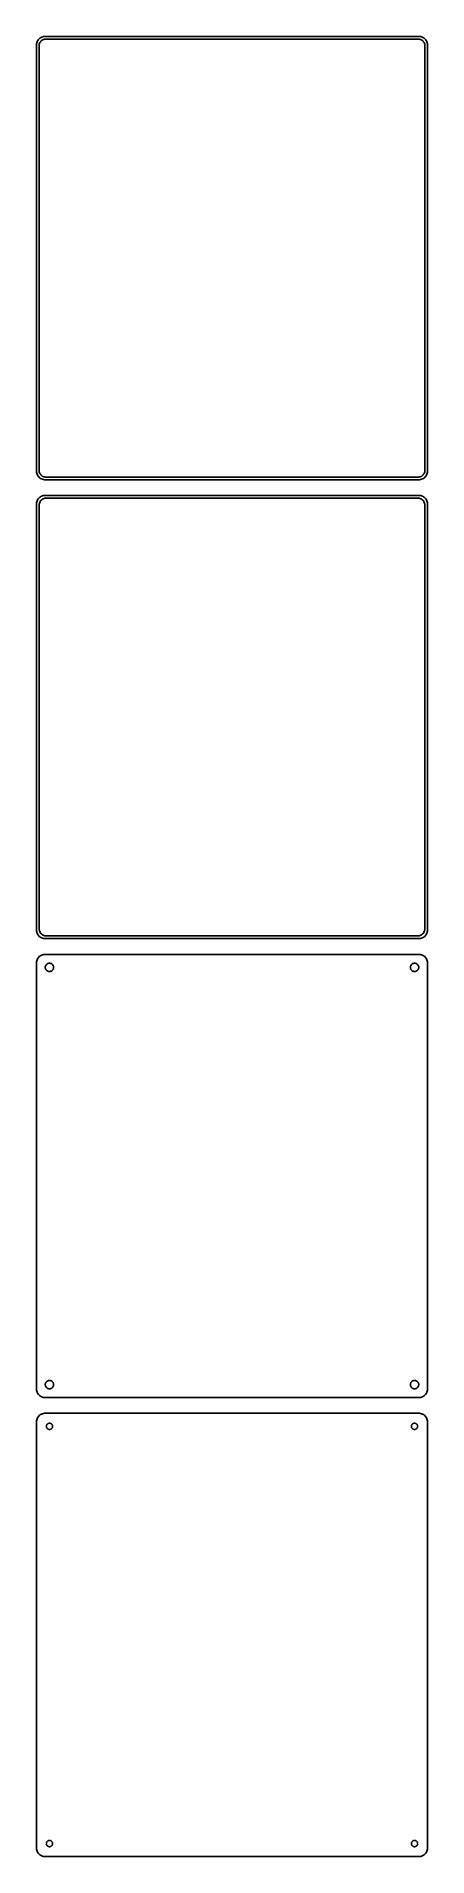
# Model space of a CAD drawing. Header units: metres. Extents: x -112 to 112, y 665 to 1711.
import ezdxf

# ---------------------------------------------------------------- set-up
doc = ezdxf.new("R2010")
doc.units = ezdxf.units.M

msp = doc.modelspace()

# ---------------------------------------------------------------- linework, layer by layer
for p, q in [((-112.461, 1707.13), (-112.5, 1706.5)), ((-112.343, 1707.74), (-112.461, 1707.13)), ((-112.149, 1708.34), (-112.343, 1707.74)), ((-111.882, 1708.91), (-112.149, 1708.34)), ((-111.545, 1709.44), (-111.882, 1708.91)), ((-111.145, 1709.92), (-111.545, 1709.44)), ((-110.687, 1710.35), (-111.145, 1709.92)), ((-110.968, 1706.5), (-110.874, 1706.99)), ((-110.874, 1706.99), (-110.719, 1707.47)), ((-110.719, 1707.47), (-110.505, 1707.93)), ((-110.179, 1710.72), (-110.687, 1710.35)), ((-110.505, 1707.93), (-110.236, 1708.35)), ((-110.236, 1708.35), (-109.916, 1708.74)), ((-109.629, 1711.02), (-110.179, 1710.72)), ((-109.916, 1708.74), (-109.55, 1709.08)), ((-109.045, 1711.26), (-109.629, 1711.02)), ((-109.55, 1709.08), (-109.143, 1709.38)), ((-109.143, 1709.38), (-108.703, 1709.62)), ((-108.437, 1711.41), (-109.045, 1711.26)), ((-108.703, 1709.62), (-108.236, 1709.8)), ((-107.814, 1711.49), (-108.437, 1711.41)), ((-108.236, 1709.8), (-107.75, 1709.93)), ((107.814, 1711.49), (-107.814, 1711.49)), ((-107.75, 1709.93), (-107.251, 1709.99)), ((-107.251, 1709.99), (107.251, 1709.99)), ((107.251, 1709.99), (107.75, 1709.93)), ((107.75, 1709.93), (108.236, 1709.8)), ((108.437, 1711.41), (107.814, 1711.49)), ((108.236, 1709.8), (108.703, 1709.62)), ((109.045, 1711.26), (108.437, 1711.41)), ((108.703, 1709.62), (109.143, 1709.38)), ((109.629, 1711.02), (109.045, 1711.26)), ((109.143, 1709.38), (109.55, 1709.08)), ((109.55, 1709.08), (109.916, 1708.74)), ((110.179, 1710.72), (109.629, 1711.02)), ((109.916, 1708.74), (110.236, 1708.35)), ((110.687, 1710.35), (110.179, 1710.72)), ((110.236, 1708.35), (110.505, 1707.93)), ((110.505, 1707.93), (110.719, 1707.47)), ((111.145, 1709.92), (110.687, 1710.35)), ((110.719, 1707.47), (110.874, 1706.99)), ((110.874, 1706.99), (110.968, 1706.5)), ((111.545, 1709.44), (111.145, 1709.92)), ((111.882, 1708.91), (111.545, 1709.44)), ((112.149, 1708.34), (111.882, 1708.91)), ((112.343, 1707.74), (112.149, 1708.34)), ((112.461, 1707.13), (112.343, 1707.74)), ((112.5, 1706.5), (112.461, 1707.13)), ((-112.5, 1706.5), (-112.5, 1461.5)), ((-111, 1706), (-110.968, 1706.5)), ((-111, 1462), (-111, 1706)), ((110.968, 1706.5), (111, 1706)), ((111, 1706), (111, 1462)), ((112.5, 1461.5), (112.5, 1706.5)), ((-112.5, 1461.5), (-112.461, 1460.87)), ((-112.461, 1460.87), (-112.343, 1460.26)), ((-112.343, 1460.26), (-112.149, 1459.66)), ((-112.149, 1459.66), (-111.882, 1459.09)), ((-111.882, 1459.09), (-111.545, 1458.56)), ((-111.545, 1458.56), (-111.145, 1458.08)), ((-111.145, 1458.08), (-110.687, 1457.65)), ((-110.968, 1461.5), (-111, 1462)), ((-110.874, 1461.01), (-110.968, 1461.5)), ((-110.719, 1460.53), (-110.874, 1461.01)), ((-110.505, 1460.07), (-110.719, 1460.53)), ((-110.687, 1457.65), (-110.179, 1457.28)), ((-110.236, 1459.65), (-110.505, 1460.07)), ((-109.916, 1459.26), (-110.236, 1459.65)), ((-110.179, 1457.28), (-109.629, 1456.98)), ((-109.55, 1458.92), (-109.916, 1459.26)), ((-109.629, 1456.98), (-109.045, 1456.74)), ((-109.143, 1458.62), (-109.55, 1458.92)), ((-108.703, 1458.38), (-109.143, 1458.62)), ((-109.045, 1456.74), (-108.437, 1456.59)), ((-108.236, 1458.2), (-108.703, 1458.38)), ((-108.437, 1456.59), (-107.814, 1456.51)), ((-107.75, 1458.07), (-108.236, 1458.2)), ((-107.814, 1456.51), (107.814, 1456.51)), ((-107.251, 1458.01), (-107.75, 1458.07)), ((107.251, 1458.01), (-107.251, 1458.01)), ((107.75, 1458.07), (107.251, 1458.01)), ((108.236, 1458.2), (107.75, 1458.07)), ((107.814, 1456.51), (108.437, 1456.59)), ((108.703, 1458.38), (108.236, 1458.2)), ((108.437, 1456.59), (109.045, 1456.74)), ((109.143, 1458.62), (108.703, 1458.38)), ((109.045, 1456.74), (109.629, 1456.98)), ((109.55, 1458.92), (109.143, 1458.62)), ((109.916, 1459.26), (109.55, 1458.92)), ((109.629, 1456.98), (110.179, 1457.28)), ((110.236, 1459.65), (109.916, 1459.26)), ((110.179, 1457.28), (110.687, 1457.65)), ((110.505, 1460.07), (110.236, 1459.65)), ((110.719, 1460.53), (110.505, 1460.07)), ((110.687, 1457.65), (111.145, 1458.08)), ((110.874, 1461.01), (110.719, 1460.53)), ((110.968, 1461.5), (110.874, 1461.01)), ((111, 1462), (110.968, 1461.5)), ((111.145, 1458.08), (111.545, 1458.56)), ((111.545, 1458.56), (111.882, 1459.09)), ((111.882, 1459.09), (112.149, 1459.66)), ((112.149, 1459.66), (112.343, 1460.26)), ((112.343, 1460.26), (112.461, 1460.87)), ((112.461, 1460.87), (112.5, 1461.5)), ((-111.882, 1444.91), (-112.149, 1444.34)), ((-111.545, 1445.44), (-111.882, 1444.91)), ((-111.145, 1445.92), (-111.545, 1445.44)), ((-110.687, 1446.35), (-111.145, 1445.92)), ((-110.179, 1446.72), (-110.687, 1446.35)), ((-109.629, 1447.02), (-110.179, 1446.72)), ((-109.823, 1444.65), (-109.469, 1444.98)), ((-109.045, 1447.26), (-109.629, 1447.02)), ((-109.469, 1444.98), (-109.075, 1445.27)), ((-109.075, 1445.27), (-108.649, 1445.5)), ((-108.437, 1447.41), (-109.045, 1447.26)), ((-108.649, 1445.5), (-108.197, 1445.68)), ((-107.814, 1447.49), (-108.437, 1447.41)), ((-108.197, 1445.68), (-107.726, 1445.8)), ((107.814, 1447.49), (-107.814, 1447.49)), ((-107.726, 1445.8), (-107.243, 1445.86)), ((-107.243, 1445.86), (107.243, 1445.86)), ((107.243, 1445.86), (107.726, 1445.8)), ((107.726, 1445.8), (108.197, 1445.68)), ((108.437, 1447.41), (107.814, 1447.49)), ((108.197, 1445.68), (108.649, 1445.5)), ((109.045, 1447.26), (108.437, 1447.41)), ((108.649, 1445.5), (109.075, 1445.27)), ((109.629, 1447.02), (109.045, 1447.26)), ((109.075, 1445.27), (109.469, 1444.98)), ((109.469, 1444.98), (109.823, 1444.65)), ((110.179, 1446.72), (109.629, 1447.02)), ((110.687, 1446.35), (110.179, 1446.72)), ((111.145, 1445.92), (110.687, 1446.35)), ((111.545, 1445.44), (111.145, 1445.92)), ((111.882, 1444.91), (111.545, 1445.44)), ((112.149, 1444.34), (111.882, 1444.91)), ((-112.461, 1443.13), (-112.5, 1442.5)), ((-112.5, 1442.5), (-112.5, 1197.5)), ((-112.343, 1443.74), (-112.461, 1443.13)), ((-112.149, 1444.34), (-112.343, 1443.74)), ((-110.873, 1442), (-110.842, 1442.49)), ((-110.873, 1198), (-110.873, 1442)), ((-110.842, 1442.49), (-110.751, 1442.96)), ((-110.751, 1442.96), (-110.601, 1443.43)), ((-110.601, 1443.43), (-110.394, 1443.87)), ((-110.394, 1443.87), (-110.133, 1444.28)), ((-110.133, 1444.28), (-109.823, 1444.65)), ((109.823, 1444.65), (110.133, 1444.28)), ((110.133, 1444.28), (110.394, 1443.87)), ((110.394, 1443.87), (110.601, 1443.43)), ((110.601, 1443.43), (110.751, 1442.96)), ((110.751, 1442.96), (110.842, 1442.49)), ((110.842, 1442.49), (110.873, 1442)), ((110.873, 1442), (110.873, 1198)), ((112.343, 1443.74), (112.149, 1444.34)), ((112.461, 1443.13), (112.343, 1443.74)), ((112.5, 1442.5), (112.461, 1443.13)), ((112.5, 1197.5), (112.5, 1442.5)), ((-112.5, 1197.5), (-112.461, 1196.87)), ((-112.461, 1196.87), (-112.343, 1196.26)), ((-112.343, 1196.26), (-112.149, 1195.66)), ((-112.149, 1195.66), (-111.882, 1195.09)), ((-111.882, 1195.09), (-111.545, 1194.56)), ((-111.545, 1194.56), (-111.145, 1194.08)), ((-111.145, 1194.08), (-110.687, 1193.65)), ((-110.842, 1197.51), (-110.873, 1198)), ((-110.751, 1197.04), (-110.842, 1197.51)), ((-110.601, 1196.57), (-110.751, 1197.04)), ((-110.687, 1193.65), (-110.179, 1193.28)), ((-110.394, 1196.13), (-110.601, 1196.57)), ((-110.133, 1195.72), (-110.394, 1196.13)), ((-109.823, 1195.35), (-110.133, 1195.72)), ((-109.469, 1195.02), (-109.823, 1195.35)), ((-109.075, 1194.73), (-109.469, 1195.02)), ((-108.649, 1194.5), (-109.075, 1194.73)), ((-108.197, 1194.32), (-108.649, 1194.5)), ((-107.726, 1194.2), (-108.197, 1194.32)), ((-107.243, 1194.14), (-107.726, 1194.2)), ((107.243, 1194.14), (-107.243, 1194.14)), ((107.726, 1194.2), (107.243, 1194.14)), ((108.197, 1194.32), (107.726, 1194.2)), ((108.649, 1194.5), (108.197, 1194.32)), ((109.075, 1194.73), (108.649, 1194.5)), ((109.469, 1195.02), (109.075, 1194.73)), ((109.823, 1195.35), (109.469, 1195.02)), ((110.133, 1195.72), (109.823, 1195.35)), ((110.394, 1196.13), (110.133, 1195.72)), ((110.179, 1193.28), (110.687, 1193.65)), ((110.601, 1196.57), (110.394, 1196.13)), ((110.751, 1197.04), (110.601, 1196.57)), ((110.687, 1193.65), (111.145, 1194.08)), ((110.842, 1197.51), (110.751, 1197.04)), ((110.873, 1198), (110.842, 1197.51)), ((111.145, 1194.08), (111.545, 1194.56)), ((111.545, 1194.56), (111.882, 1195.09)), ((111.882, 1195.09), (112.149, 1195.66)), ((112.149, 1195.66), (112.343, 1196.26)), ((112.343, 1196.26), (112.461, 1196.87)), ((112.461, 1196.87), (112.5, 1197.5)), ((-110.179, 1193.28), (-109.629, 1192.98)), ((-109.629, 1192.98), (-109.045, 1192.74)), ((-109.045, 1183.26), (-109.629, 1183.02)), ((-109.045, 1192.74), (-108.437, 1192.59)), ((-108.437, 1183.41), (-109.045, 1183.26)), ((-108.437, 1192.59), (-107.814, 1192.51)), ((-107.814, 1183.49), (-108.437, 1183.41)), ((-107.814, 1192.51), (107.814, 1192.51)), ((107.814, 1183.49), (-107.814, 1183.49)), ((107.814, 1192.51), (108.437, 1192.59)), ((108.437, 1183.41), (107.814, 1183.49)), ((108.437, 1192.59), (109.045, 1192.74)), ((109.045, 1183.26), (108.437, 1183.41)), ((109.045, 1192.74), (109.629, 1192.98)), ((109.629, 1183.02), (109.045, 1183.26)), ((109.629, 1192.98), (110.179, 1193.28)), ((-112.461, 1179.13), (-112.5, 1178.5)), ((-112.5, 1178.5), (-112.5, 933.5)), ((-112.343, 1179.74), (-112.461, 1179.13)), ((-112.149, 1180.34), (-112.343, 1179.74)), ((-111.882, 1180.91), (-112.149, 1180.34)), ((-111.545, 1181.44), (-111.882, 1180.91)), ((-111.145, 1181.92), (-111.545, 1181.44)), ((-110.687, 1182.35), (-111.145, 1181.92)), ((-110.179, 1182.72), (-110.687, 1182.35)), ((-109.629, 1183.02), (-110.179, 1182.72)), ((-107.4, 1176), (-107.381, 1176.3)), ((-107.381, 1175.7), (-107.4, 1176)), ((-107.381, 1176.3), (-107.325, 1176.6)), ((-107.325, 1175.4), (-107.381, 1175.7)), ((-107.325, 1176.6), (-107.231, 1176.88)), ((-107.231, 1175.12), (-107.325, 1175.4)), ((-107.231, 1176.88), (-107.103, 1177.16)), ((-107.103, 1174.84), (-107.231, 1175.12)), ((-107.103, 1177.16), (-106.942, 1177.41)), ((-106.942, 1174.59), (-107.103, 1174.84)), ((-106.942, 1177.41), (-106.75, 1177.64)), ((-106.75, 1174.36), (-106.942, 1174.59)), ((-106.75, 1177.64), (-106.53, 1177.85)), ((-106.53, 1174.15), (-106.75, 1174.36)), ((-106.53, 1177.85), (-106.286, 1178.03)), ((-106.286, 1173.97), (-106.53, 1174.15)), ((-106.286, 1178.03), (-106.022, 1178.17)), ((-106.022, 1173.83), (-106.286, 1173.97)), ((-106.022, 1178.17), (-105.742, 1178.28)), ((-105.742, 1173.72), (-106.022, 1173.83)), ((-105.742, 1178.28), (-105.45, 1178.36)), ((-105.45, 1173.64), (-105.742, 1173.72)), ((-105.45, 1178.36), (-105.151, 1178.4)), ((-105.151, 1173.6), (-105.45, 1173.64)), ((-105.151, 1178.4), (-104.849, 1178.4)), ((-104.849, 1173.6), (-105.151, 1173.6)), ((-104.849, 1178.4), (-104.55, 1178.36)), ((-104.55, 1173.64), (-104.849, 1173.6)), ((-104.55, 1178.36), (-104.258, 1178.28)), ((-104.258, 1173.72), (-104.55, 1173.64)), ((-104.258, 1178.28), (-103.978, 1178.17)), ((-103.978, 1173.83), (-104.258, 1173.72)), ((-103.978, 1178.17), (-103.714, 1178.03)), ((-103.714, 1173.97), (-103.978, 1173.83)), ((-103.714, 1178.03), (-103.47, 1177.85)), ((-103.47, 1174.15), (-103.714, 1173.97)), ((-103.47, 1177.85), (-103.25, 1177.64)), ((-103.25, 1174.36), (-103.47, 1174.15)), ((-103.25, 1177.64), (-103.058, 1177.41)), ((-103.058, 1174.59), (-103.25, 1174.36)), ((-103.058, 1177.41), (-102.897, 1177.16)), ((-102.897, 1174.84), (-103.058, 1174.59)), ((-102.897, 1177.16), (-102.769, 1176.88)), ((-102.769, 1175.12), (-102.897, 1174.84)), ((-102.769, 1176.88), (-102.675, 1176.6)), ((-102.675, 1175.4), (-102.769, 1175.12)), ((-102.675, 1176.6), (-102.619, 1176.3)), ((-102.619, 1175.7), (-102.675, 1175.4)), ((-102.619, 1176.3), (-102.6, 1176)), ((-102.6, 1176), (-102.619, 1175.7)), ((102.6, 1176), (102.619, 1176.3)), ((102.619, 1175.7), (102.6, 1176)), ((102.619, 1176.3), (102.675, 1176.6)), ((102.675, 1175.4), (102.619, 1175.7)), ((102.675, 1176.6), (102.769, 1176.88)), ((102.769, 1175.12), (102.675, 1175.4)), ((102.769, 1176.88), (102.897, 1177.16)), ((102.897, 1174.84), (102.769, 1175.12)), ((102.897, 1177.16), (103.058, 1177.41)), ((103.058, 1174.59), (102.897, 1174.84)), ((103.058, 1177.41), (103.25, 1177.64)), ((103.25, 1174.36), (103.058, 1174.59)), ((103.25, 1177.64), (103.47, 1177.85)), ((103.47, 1174.15), (103.25, 1174.36)), ((103.47, 1177.85), (103.714, 1178.03)), ((103.714, 1173.97), (103.47, 1174.15)), ((103.714, 1178.03), (103.978, 1178.17)), ((103.978, 1173.83), (103.714, 1173.97)), ((103.978, 1178.17), (104.258, 1178.28)), ((104.258, 1173.72), (103.978, 1173.83)), ((104.258, 1178.28), (104.55, 1178.36)), ((104.55, 1173.64), (104.258, 1173.72)), ((104.55, 1178.36), (104.849, 1178.4)), ((104.849, 1173.6), (104.55, 1173.64)), ((104.849, 1178.4), (105.151, 1178.4)), ((105.151, 1173.6), (104.849, 1173.6)), ((105.151, 1178.4), (105.45, 1178.36)), ((105.45, 1173.64), (105.151, 1173.6)), ((105.45, 1178.36), (105.742, 1178.28)), ((105.742, 1173.72), (105.45, 1173.64)), ((105.742, 1178.28), (106.022, 1178.17)), ((106.022, 1173.83), (105.742, 1173.72)), ((106.022, 1178.17), (106.286, 1178.03)), ((106.286, 1173.97), (106.022, 1173.83)), ((106.286, 1178.03), (106.53, 1177.85)), ((106.53, 1174.15), (106.286, 1173.97)), ((106.53, 1177.85), (106.75, 1177.64)), ((106.75, 1174.36), (106.53, 1174.15)), ((106.75, 1177.64), (106.942, 1177.41)), ((106.942, 1174.59), (106.75, 1174.36)), ((106.942, 1177.41), (107.103, 1177.16)), ((107.103, 1174.84), (106.942, 1174.59)), ((107.103, 1177.16), (107.231, 1176.88)), ((107.231, 1175.12), (107.103, 1174.84)), ((107.231, 1176.88), (107.325, 1176.6)), ((107.325, 1175.4), (107.231, 1175.12)), ((107.325, 1176.6), (107.381, 1176.3)), ((107.381, 1175.7), (107.325, 1175.4)), ((107.381, 1176.3), (107.4, 1176)), ((107.4, 1176), (107.381, 1175.7)), ((110.179, 1182.72), (109.629, 1183.02)), ((110.687, 1182.35), (110.179, 1182.72)), ((111.145, 1181.92), (110.687, 1182.35)), ((111.545, 1181.44), (111.145, 1181.92)), ((111.882, 1180.91), (111.545, 1181.44)), ((112.149, 1180.34), (111.882, 1180.91)), ((112.343, 1179.74), (112.149, 1180.34)), ((112.461, 1179.13), (112.343, 1179.74)), ((112.5, 1178.5), (112.461, 1179.13)), ((112.5, 933.5), (112.5, 1178.5)), ((-112.5, 933.5), (-112.461, 932.873)), ((-112.461, 932.873), (-112.343, 932.257)), ((-112.343, 932.257), (-112.149, 931.659)), ((-107.4, 936), (-107.381, 936.301)), ((-107.381, 935.699), (-107.4, 936)), ((-107.381, 936.301), (-107.325, 936.597)), ((-107.325, 935.403), (-107.381, 935.699)), ((-107.325, 936.597), (-107.231, 936.883)), ((-107.231, 935.117), (-107.325, 935.403)), ((-107.231, 936.883), (-107.103, 937.156)), ((-107.103, 934.844), (-107.231, 935.117)), ((-107.103, 937.156), (-106.942, 937.411)), ((-106.942, 934.589), (-107.103, 934.844)), ((-106.942, 937.411), (-106.75, 937.643)), ((-106.75, 934.357), (-106.942, 934.589)), ((-106.75, 937.643), (-106.53, 937.849)), ((-106.53, 934.151), (-106.75, 934.357)), ((-106.53, 937.849), (-106.286, 938.026)), ((-106.286, 933.974), (-106.53, 934.151)), ((-106.286, 938.026), (-106.022, 938.172)), ((-106.022, 933.828), (-106.286, 933.974)), ((-106.022, 938.172), (-105.742, 938.283)), ((-105.742, 933.717), (-106.022, 933.828)), ((-105.742, 938.283), (-105.45, 938.357)), ((-105.45, 933.643), (-105.742, 933.717)), ((-105.45, 938.357), (-105.151, 938.395)), ((-105.151, 933.605), (-105.45, 933.643)), ((-105.151, 938.395), (-104.849, 938.395)), ((-104.849, 933.605), (-105.151, 933.605)), ((-104.849, 938.395), (-104.55, 938.357)), ((-104.55, 933.643), (-104.849, 933.605)), ((-104.55, 938.357), (-104.258, 938.283)), ((-104.258, 933.717), (-104.55, 933.643)), ((-104.258, 938.283), (-103.978, 938.172)), ((-103.978, 933.828), (-104.258, 933.717)), ((-103.978, 938.172), (-103.714, 938.026)), ((-103.714, 933.974), (-103.978, 933.828)), ((-103.714, 938.026), (-103.47, 937.849)), ((-103.47, 934.151), (-103.714, 933.974)), ((-103.47, 937.849), (-103.25, 937.643)), ((-103.25, 934.357), (-103.47, 934.151)), ((-103.25, 937.643), (-103.058, 937.411)), ((-103.058, 934.589), (-103.25, 934.357)), ((-103.058, 937.411), (-102.897, 937.156)), ((-102.897, 934.844), (-103.058, 934.589)), ((-102.897, 937.156), (-102.769, 936.883)), ((-102.769, 935.117), (-102.897, 934.844)), ((-102.769, 936.883), (-102.675, 936.597)), ((-102.675, 935.403), (-102.769, 935.117)), ((-102.675, 936.597), (-102.619, 936.301)), ((-102.619, 935.699), (-102.675, 935.403)), ((-102.619, 936.301), (-102.6, 936)), ((-102.6, 936), (-102.619, 935.699)), ((102.6, 936), (102.619, 936.301)), ((102.619, 935.699), (102.6, 936)), ((102.619, 936.301), (102.675, 936.597)), ((102.675, 935.403), (102.619, 935.699)), ((102.675, 936.597), (102.769, 936.883)), ((102.769, 935.117), (102.675, 935.403)), ((102.769, 936.883), (102.897, 937.156)), ((102.897, 934.844), (102.769, 935.117)), ((102.897, 937.156), (103.058, 937.411)), ((103.058, 934.589), (102.897, 934.844)), ((103.058, 937.411), (103.25, 937.643)), ((103.25, 934.357), (103.058, 934.589)), ((103.25, 937.643), (103.47, 937.849)), ((103.47, 934.151), (103.25, 934.357)), ((103.47, 937.849), (103.714, 938.026)), ((103.714, 933.974), (103.47, 934.151)), ((103.714, 938.026), (103.978, 938.172)), ((103.978, 933.828), (103.714, 933.974)), ((103.978, 938.172), (104.258, 938.283)), ((104.258, 933.717), (103.978, 933.828)), ((104.258, 938.283), (104.55, 938.357)), ((104.55, 933.643), (104.258, 933.717)), ((104.55, 938.357), (104.849, 938.395)), ((104.849, 933.605), (104.55, 933.643)), ((104.849, 938.395), (105.151, 938.395)), ((105.151, 933.605), (104.849, 933.605)), ((105.151, 938.395), (105.45, 938.357)), ((105.45, 933.643), (105.151, 933.605)), ((105.45, 938.357), (105.742, 938.283)), ((105.742, 933.717), (105.45, 933.643)), ((105.742, 938.283), (106.022, 938.172)), ((106.022, 933.828), (105.742, 933.717)), ((106.022, 938.172), (106.286, 938.026)), ((106.286, 933.974), (106.022, 933.828)), ((106.286, 938.026), (106.53, 937.849)), ((106.53, 934.151), (106.286, 933.974)), ((106.53, 937.849), (106.75, 937.643)), ((106.75, 934.357), (106.53, 934.151)), ((106.75, 937.643), (106.942, 937.411)), ((106.942, 934.589), (106.75, 934.357)), ((106.942, 937.411), (107.103, 937.156)), ((107.103, 934.844), (106.942, 934.589)), ((107.103, 937.156), (107.231, 936.883)), ((107.231, 935.117), (107.103, 934.844)), ((107.231, 936.883), (107.325, 936.597)), ((107.325, 935.403), (107.231, 935.117)), ((107.325, 936.597), (107.381, 936.301)), ((107.381, 935.699), (107.325, 935.403)), ((107.381, 936.301), (107.4, 936)), ((107.4, 936), (107.381, 935.699)), ((112.149, 931.659), (112.343, 932.257)), ((112.343, 932.257), (112.461, 932.873)), ((112.461, 932.873), (112.5, 933.5)), ((-112.149, 931.659), (-111.882, 931.091)), ((-111.882, 931.091), (-111.545, 930.561)), ((-111.545, 930.561), (-111.145, 930.077)), ((-111.145, 930.077), (-110.687, 929.647)), ((-110.687, 929.647), (-110.179, 929.278)), ((-110.179, 929.278), (-109.629, 928.976)), ((-109.629, 928.976), (-109.045, 928.745)), ((-109.045, 928.745), (-108.437, 928.589)), ((-108.437, 928.589), (-107.814, 928.51)), ((-107.814, 928.51), (107.814, 928.51)), ((107.814, 928.51), (108.437, 928.589)), ((108.437, 928.589), (109.045, 928.745)), ((109.045, 928.745), (109.629, 928.976)), ((109.629, 928.976), (110.179, 929.278)), ((110.179, 929.278), (110.687, 929.647)), ((110.687, 929.647), (111.145, 930.077)), ((111.145, 930.077), (111.545, 930.561)), ((111.545, 930.561), (111.882, 931.091)), ((111.882, 931.091), (112.149, 931.659)), ((-112.461, 915.127), (-112.5, 914.5)), ((-112.5, 914.5), (-112.5, 669.5)), ((-112.343, 915.743), (-112.461, 915.127)), ((-112.149, 916.341), (-112.343, 915.743)), ((-111.882, 916.909), (-112.149, 916.341)), ((-111.545, 917.439), (-111.882, 916.909)), ((-111.145, 917.923), (-111.545, 917.439)), ((-110.687, 918.353), (-111.145, 917.923)), ((-110.179, 918.722), (-110.687, 918.353)), ((-109.629, 919.024), (-110.179, 918.722)), ((-109.045, 919.255), (-109.629, 919.024)), ((-108.437, 919.411), (-109.045, 919.255)), ((-107.814, 919.49), (-108.437, 919.411)), ((107.814, 919.49), (-107.814, 919.49)), ((-106.8, 912), (-106.786, 912.226)), ((-106.786, 911.774), (-106.8, 912)), ((-106.786, 912.226), (-106.743, 912.448)), ((-106.743, 911.552), (-106.786, 911.774)), ((-106.743, 912.448), (-106.674, 912.663)), ((-106.674, 911.337), (-106.743, 911.552)), ((-106.674, 912.663), (-106.577, 912.867)), ((-106.577, 911.133), (-106.674, 911.337)), ((-106.577, 912.867), (-106.456, 913.058)), ((-106.456, 910.942), (-106.577, 911.133)), ((-106.456, 913.058), (-106.312, 913.232)), ((-106.312, 910.768), (-106.456, 910.942)), ((-106.312, 913.232), (-106.147, 913.387)), ((-106.147, 913.387), (-105.964, 913.52)), ((-105.964, 913.52), (-105.766, 913.629)), ((-105.766, 913.629), (-105.556, 913.712)), ((-105.556, 913.712), (-105.337, 913.768)), ((-105.337, 913.768), (-105.113, 913.796)), ((-105.113, 913.796), (-104.887, 913.796)), ((-104.887, 913.796), (-104.663, 913.768)), ((-104.663, 913.768), (-104.444, 913.712)), ((-104.444, 913.712), (-104.234, 913.629)), ((-104.234, 913.629), (-104.036, 913.52)), ((-104.036, 913.52), (-103.853, 913.387)), ((-103.853, 913.387), (-103.688, 913.232)), ((-103.688, 913.232), (-103.544, 913.058)), ((-103.544, 910.942), (-103.688, 910.768)), ((-103.544, 913.058), (-103.423, 912.867)), ((-103.423, 911.133), (-103.544, 910.942)), ((-103.423, 912.867), (-103.326, 912.663)), ((-103.326, 911.337), (-103.423, 911.133)), ((-103.326, 912.663), (-103.257, 912.448)), ((-103.257, 911.552), (-103.326, 911.337)), ((-103.257, 912.448), (-103.214, 912.226)), ((-103.214, 911.774), (-103.257, 911.552)), ((-103.214, 912.226), (-103.2, 912)), ((-103.2, 912), (-103.214, 911.774)), ((103.2, 912), (103.214, 912.226)), ((103.214, 911.774), (103.2, 912)), ((103.214, 912.226), (103.257, 912.448)), ((103.257, 911.552), (103.214, 911.774)), ((103.257, 912.448), (103.326, 912.663)), ((103.326, 911.337), (103.257, 911.552)), ((103.326, 912.663), (103.423, 912.867)), ((103.423, 911.133), (103.326, 911.337)), ((103.423, 912.867), (103.544, 913.058)), ((103.544, 910.942), (103.423, 911.133)), ((103.544, 913.058), (103.688, 913.232)), ((103.688, 910.768), (103.544, 910.942)), ((103.688, 913.232), (103.853, 913.387)), ((103.853, 913.387), (104.036, 913.52)), ((104.036, 913.52), (104.234, 913.629)), ((104.234, 913.629), (104.444, 913.712)), ((104.444, 913.712), (104.663, 913.768)), ((104.663, 913.768), (104.887, 913.796)), ((104.887, 913.796), (105.113, 913.796)), ((105.113, 913.796), (105.337, 913.768)), ((105.337, 913.768), (105.556, 913.712)), ((105.556, 913.712), (105.766, 913.629)), ((105.766, 913.629), (105.964, 913.52)), ((105.964, 913.52), (106.147, 913.387)), ((106.147, 913.387), (106.312, 913.232)), ((106.312, 913.232), (106.456, 913.058)), ((106.456, 910.942), (106.312, 910.768)), ((106.456, 913.058), (106.577, 912.867)), ((106.577, 911.133), (106.456, 910.942)), ((106.577, 912.867), (106.674, 912.663)), ((106.674, 911.337), (106.577, 911.133)), ((106.674, 912.663), (106.743, 912.448)), ((106.743, 911.552), (106.674, 911.337)), ((106.743, 912.448), (106.786, 912.226)), ((106.786, 911.774), (106.743, 911.552)), ((106.786, 912.226), (106.8, 912)), ((106.8, 912), (106.786, 911.774)), ((108.437, 919.411), (107.814, 919.49)), ((109.045, 919.255), (108.437, 919.411)), ((109.629, 919.024), (109.045, 919.255)), ((110.179, 918.722), (109.629, 919.024)), ((110.687, 918.353), (110.179, 918.722)), ((111.145, 917.923), (110.687, 918.353)), ((111.545, 917.439), (111.145, 917.923)), ((111.882, 916.909), (111.545, 917.439)), ((112.149, 916.341), (111.882, 916.909)), ((112.343, 915.743), (112.149, 916.341)), ((112.461, 915.127), (112.343, 915.743)), ((112.5, 914.5), (112.461, 915.127)), ((112.5, 669.5), (112.5, 914.5)), ((-106.147, 910.613), (-106.312, 910.768)), ((-105.964, 910.48), (-106.147, 910.613)), ((-105.766, 910.371), (-105.964, 910.48)), ((-105.556, 910.288), (-105.766, 910.371)), ((-105.337, 910.232), (-105.556, 910.288)), ((-105.113, 910.204), (-105.337, 910.232)), ((-104.887, 910.204), (-105.113, 910.204)), ((-104.663, 910.232), (-104.887, 910.204)), ((-104.444, 910.288), (-104.663, 910.232)), ((-104.234, 910.371), (-104.444, 910.288)), ((-104.036, 910.48), (-104.234, 910.371)), ((-103.853, 910.613), (-104.036, 910.48)), ((-103.688, 910.768), (-103.853, 910.613)), ((103.853, 910.613), (103.688, 910.768)), ((104.036, 910.48), (103.853, 910.613)), ((104.234, 910.371), (104.036, 910.48)), ((104.444, 910.288), (104.234, 910.371)), ((104.663, 910.232), (104.444, 910.288)), ((104.887, 910.204), (104.663, 910.232)), ((105.113, 910.204), (104.887, 910.204)), ((105.337, 910.232), (105.113, 910.204)), ((105.556, 910.288), (105.337, 910.232)), ((105.766, 910.371), (105.556, 910.288)), ((105.964, 910.48), (105.766, 910.371)), ((106.147, 910.613), (105.964, 910.48)), ((106.312, 910.768), (106.147, 910.613)), ((-106.8, 672), (-106.786, 672.226)), ((-106.786, 671.774), (-106.8, 672)), ((-106.786, 672.226), (-106.743, 672.448)), ((-106.743, 671.552), (-106.786, 671.774)), ((-106.743, 672.448), (-106.674, 672.663)), ((-106.674, 671.337), (-106.743, 671.552)), ((-106.674, 672.663), (-106.577, 672.867)), ((-106.577, 671.133), (-106.674, 671.337)), ((-106.577, 672.867), (-106.456, 673.058)), ((-106.456, 670.942), (-106.577, 671.133)), ((-106.456, 673.058), (-106.312, 673.232)), ((-106.312, 670.768), (-106.456, 670.942)), ((-106.312, 673.232), (-106.147, 673.387)), ((-106.147, 670.613), (-106.312, 670.768)), ((-106.147, 673.387), (-105.964, 673.52)), ((-105.964, 670.48), (-106.147, 670.613)), ((-105.964, 673.52), (-105.766, 673.629)), ((-105.766, 670.371), (-105.964, 670.48)), ((-105.766, 673.629), (-105.556, 673.712)), ((-105.556, 670.288), (-105.766, 670.371)), ((-105.556, 673.712), (-105.337, 673.768)), ((-105.337, 670.232), (-105.556, 670.288)), ((-105.337, 673.768), (-105.113, 673.796)), ((-105.113, 670.204), (-105.337, 670.232)), ((-105.113, 673.796), (-104.887, 673.796)), ((-104.887, 670.204), (-105.113, 670.204)), ((-104.887, 673.796), (-104.663, 673.768)), ((-104.663, 670.232), (-104.887, 670.204)), ((-104.663, 673.768), (-104.444, 673.712)), ((-104.444, 670.288), (-104.663, 670.232)), ((-104.444, 673.712), (-104.234, 673.629)), ((-104.234, 670.371), (-104.444, 670.288)), ((-104.234, 673.629), (-104.036, 673.52)), ((-104.036, 670.48), (-104.234, 670.371)), ((-104.036, 673.52), (-103.853, 673.387)), ((-103.853, 670.613), (-104.036, 670.48)), ((-103.853, 673.387), (-103.688, 673.232)), ((-103.688, 670.768), (-103.853, 670.613)), ((-103.688, 673.232), (-103.544, 673.058)), ((-103.544, 670.942), (-103.688, 670.768)), ((-103.544, 673.058), (-103.423, 672.867)), ((-103.423, 671.133), (-103.544, 670.942)), ((-103.423, 672.867), (-103.326, 672.663)), ((-103.326, 671.337), (-103.423, 671.133)), ((-103.326, 672.663), (-103.257, 672.448)), ((-103.257, 671.552), (-103.326, 671.337)), ((-103.257, 672.448), (-103.214, 672.226)), ((-103.214, 671.774), (-103.257, 671.552)), ((-103.214, 672.226), (-103.2, 672)), ((-103.2, 672), (-103.214, 671.774)), ((103.2, 672), (103.214, 672.226)), ((103.214, 671.774), (103.2, 672)), ((103.214, 672.226), (103.257, 672.448)), ((103.257, 671.552), (103.214, 671.774)), ((103.257, 672.448), (103.326, 672.663)), ((103.326, 671.337), (103.257, 671.552)), ((103.326, 672.663), (103.423, 672.867)), ((103.423, 671.133), (103.326, 671.337)), ((103.423, 672.867), (103.544, 673.058)), ((103.544, 670.942), (103.423, 671.133)), ((103.544, 673.058), (103.688, 673.232)), ((103.688, 670.768), (103.544, 670.942)), ((103.688, 673.232), (103.853, 673.387)), ((103.853, 670.613), (103.688, 670.768)), ((103.853, 673.387), (104.036, 673.52)), ((104.036, 670.48), (103.853, 670.613)), ((104.036, 673.52), (104.234, 673.629)), ((104.234, 670.371), (104.036, 670.48)), ((104.234, 673.629), (104.444, 673.712)), ((104.444, 670.288), (104.234, 670.371)), ((104.444, 673.712), (104.663, 673.768)), ((104.663, 670.232), (104.444, 670.288)), ((104.663, 673.768), (104.887, 673.796)), ((104.887, 670.204), (104.663, 670.232)), ((104.887, 673.796), (105.113, 673.796)), ((105.113, 670.204), (104.887, 670.204)), ((105.113, 673.796), (105.337, 673.768)), ((105.337, 670.232), (105.113, 670.204)), ((105.337, 673.768), (105.556, 673.712)), ((105.556, 670.288), (105.337, 670.232)), ((105.556, 673.712), (105.766, 673.629)), ((105.766, 670.371), (105.556, 670.288)), ((105.766, 673.629), (105.964, 673.52)), ((105.964, 670.48), (105.766, 670.371)), ((105.964, 673.52), (106.147, 673.387)), ((106.147, 670.613), (105.964, 670.48)), ((106.147, 673.387), (106.312, 673.232)), ((106.312, 670.768), (106.147, 670.613)), ((106.312, 673.232), (106.456, 673.058)), ((106.456, 670.942), (106.312, 670.768)), ((106.456, 673.058), (106.577, 672.867)), ((106.577, 671.133), (106.456, 670.942)), ((106.577, 672.867), (106.674, 672.663)), ((106.674, 671.337), (106.577, 671.133)), ((106.674, 672.663), (106.743, 672.448)), ((106.743, 671.552), (106.674, 671.337)), ((106.743, 672.448), (106.786, 672.226)), ((106.786, 671.774), (106.743, 671.552)), ((106.786, 672.226), (106.8, 672)), ((106.8, 672), (106.786, 671.774)), ((-112.5, 669.5), (-112.461, 668.873)), ((-112.461, 668.873), (-112.343, 668.257)), ((-112.343, 668.257), (-112.149, 667.659)), ((-112.149, 667.659), (-111.882, 667.091)), ((-111.882, 667.091), (-111.545, 666.561)), ((-111.545, 666.561), (-111.145, 666.077)), ((-111.145, 666.077), (-110.687, 665.647)), ((-110.687, 665.647), (-110.179, 665.278)), ((-110.179, 665.278), (-109.629, 664.976)), ((-109.629, 664.976), (-109.045, 664.745)), ((-109.045, 664.745), (-108.437, 664.589)), ((-108.437, 664.589), (-107.814, 664.51)), ((-107.814, 664.51), (107.814, 664.51)), ((107.814, 664.51), (108.437, 664.589)), ((108.437, 664.589), (109.045, 664.745)), ((109.045, 664.745), (109.629, 664.976)), ((109.629, 664.976), (110.179, 665.278)), ((110.179, 665.278), (110.687, 665.647)), ((110.687, 665.647), (111.145, 666.077)), ((111.145, 666.077), (111.545, 666.561)), ((111.545, 666.561), (111.882, 667.091)), ((111.882, 667.091), (112.149, 667.659)), ((112.149, 667.659), (112.343, 668.257)), ((112.343, 668.257), (112.461, 668.873)), ((112.461, 668.873), (112.5, 669.5))]:
    msp.add_line(p, q)

doc.saveas('drawing.dxf')
